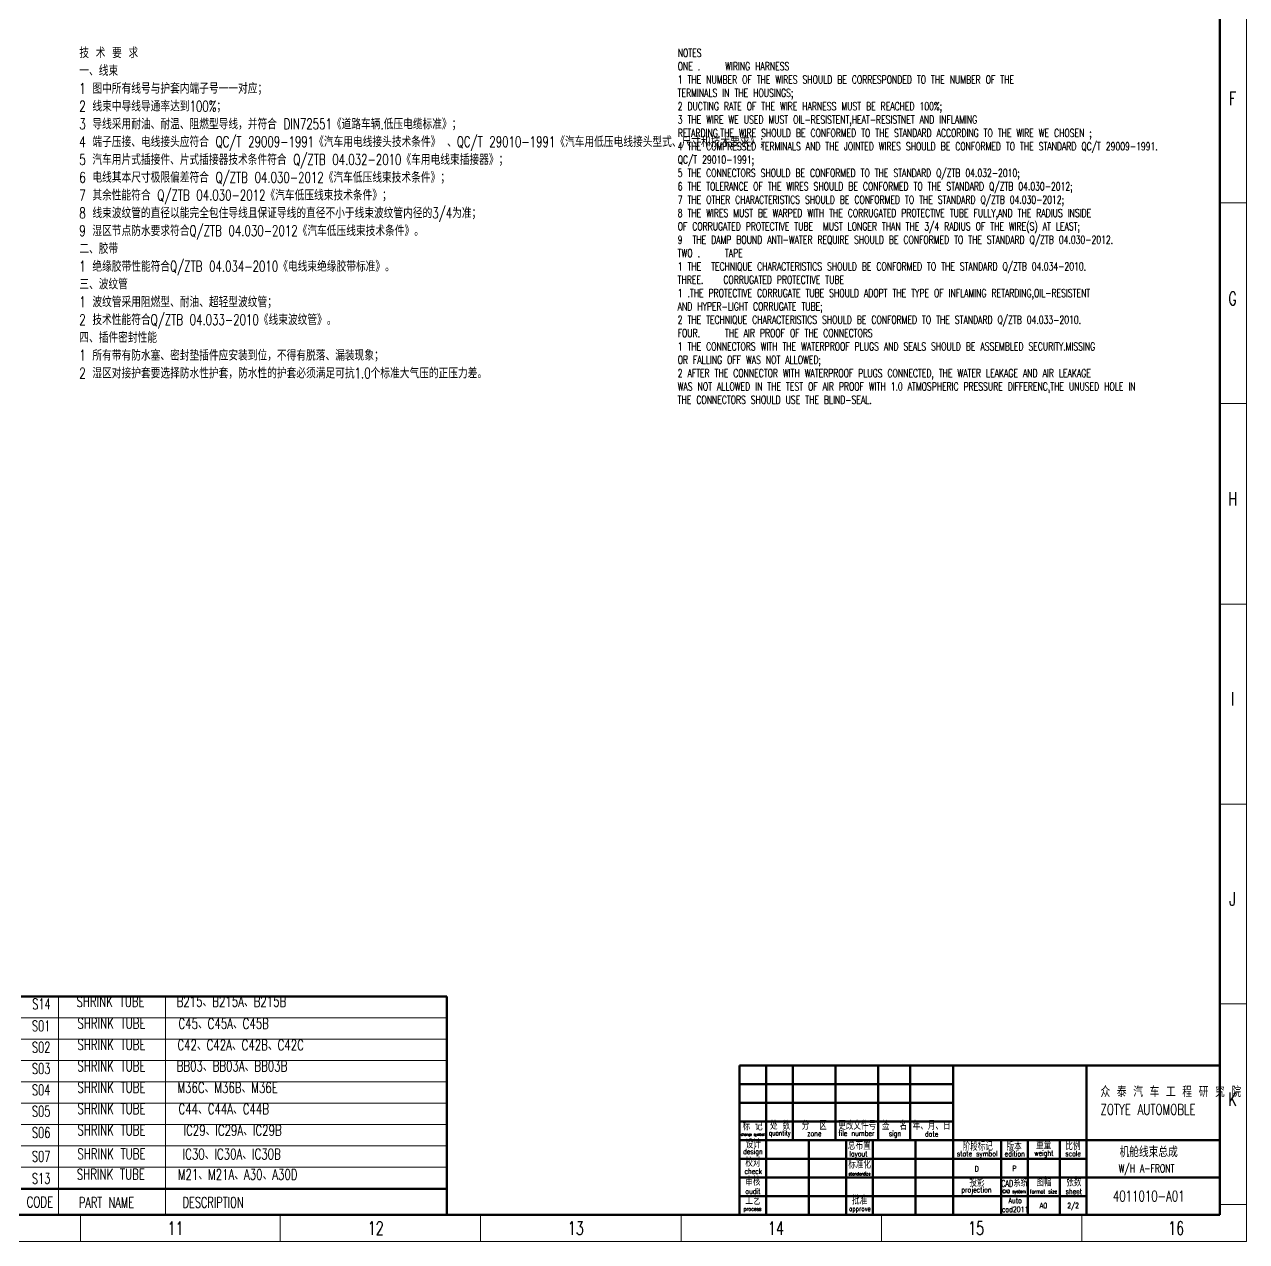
# Model space of a CAD drawing. Header units: millimetres. Extents: x 296 to 1485, y 44 to 885.
# Drawn here: x 1027.4 to 1485.5, y 44.4 to 500.5 of the extents above; entities that cross this region are included whole.
import ezdxf
from ezdxf.enums import TextEntityAlignment as Align

# ---------------------------------------------------------------- set-up
doc = ezdxf.new("R2010")
doc.units = ezdxf.units.MM
doc.layers.add('0Filament', color=7, linetype='Continuous', lineweight=20)
doc.layers.add('2FRAME', color=2, linetype='Continuous', lineweight=70)
doc.styles.add('HZ', font='TXT', dxfattribs={"width": 0.7, "height": 4, "bigfont": 'HZTXT'})
doc.styles.add('样式 1', font='txt.shx', dxfattribs={"width": 0.7})

msp = doc.modelspace()

# ---------------------------------------------------------------- linework, layer by layer
at = {"layer": '0Filament'}
for p, q in [((1485.47, 44.43), (1485.47, 885.43)), ((1485.47, 433.73), (1475.57, 433.73)), ((1485.5, 358.49), (1475.51, 358.49)), ((1485.47, 283.35), (1475.57, 283.35)), ((1485.47, 208.32), (1475.57, 208.32)), ((1040.18, 136.28), (1040.18, 54.43)), ((1080.34, 136.28), (1080.34, 54.43)), ((1485.47, 133.51), (1475.57, 133.51)), ((1485.42, 58.37), (1475.51, 58.37)), ((1485.5, 58.37), (1475.51, 58.37)), ((1048.49, 54.42), (1048.49, 44.52)), ((1123.3, 54.42), (1123.3, 44.52)), ((1198.33, 54.42), (1198.33, 44.52)), ((1273.57, 54.45), (1273.57, 44.47)), ((1348.71, 54.42), (1348.71, 44.52)), ((1423.74, 44.52), (1423.74, 54.42)), ((1423.74, 54.42), (1423.74, 44.52)), ((296.47, 44.43), (1485.47, 44.43))]:
    msp.add_line(p, q, dxfattribs=at)
at = {"layer": '0Filament', "color": 0}
for p, q in [((1026.27, 128.28), (1185.73, 128.28)), ((1026.27, 120.28), (1185.73, 120.28)), ((1026.27, 112.28), (1185.73, 112.28)), ((1026.27, 104.28), (1185.73, 104.28)), ((1026.27, 96.28), (1185.73, 96.28)), ((1026.27, 88.28), (1185.73, 88.28)), ((1026.27, 80.28), (1185.73, 80.28)), ((1026.27, 72.28), (1185.73, 72.28))]:
    msp.add_line(p, q, dxfattribs=at)
at = {"layer": '2FRAME'}
for p, q in [((1475.47, 54.43), (1475.47, 875.43)), ((1475.47, 110.43), (1475.47, 138.43)), ((1026.27, 136.28), (1185.73, 136.28)), ((1185.73, 136.28), (1185.73, 54.43)), ((1295.47, 110.43), (1295.47, 54.43)), ((1475.47, 110.43), (1295.47, 110.43)), ((1305.47, 110.43), (1305.47, 82.43)), ((1315.47, 110.43), (1315.47, 82.43)), ((1331.47, 110.43), (1331.47, 82.43)), ((1347.47, 110.43), (1347.47, 82.43)), ((1359.47, 110.43), (1359.47, 82.43)), ((1375.47, 110.43), (1375.47, 54.43)), ((1425.47, 110.43), (1425.47, 54.43)), ((1295.47, 103.43), (1375.47, 103.43)), ((1295.47, 96.43), (1375.47, 96.43)), ((1295.47, 89.43), (1375.47, 89.43)), ((1295.47, 82.43), (1425.47, 82.43)), ((1305.47, 82.43), (1305.47, 54.43)), ((1321.47, 82.43), (1321.47, 54.43)), ((1335.47, 82.43), (1335.47, 54.43)), ((1345.47, 82.43), (1345.47, 54.43)), ((1361.47, 82.43), (1361.47, 54.43)), ((1393.47, 54.43), (1393.47, 82.43)), ((1403.47, 82.43), (1403.47, 54.43)), ((1415.47, 82.43), (1415.47, 54.43)), ((1425.47, 82.43), (1475.47, 82.43)), ((1295.47, 75.43), (1375.47, 75.43)), ((1375.47, 75.43), (1425.47, 75.43)), ((1026.27, 64.22), (1185.73, 64.22)), ((1295.47, 68.43), (1375.47, 68.43)), ((1375.47, 68.43), (1475.47, 68.43)), ((1295.47, 61.43), (1375.47, 61.43)), ((1375.47, 61.43), (1425.47, 61.43)), ((306.47, 54.43), (1475.47, 54.43))]:
    msp.add_line(p, q, dxfattribs=at)

# ---------------------------------------------------------------- texts
at = {"layer": '0Filament', "style": 'HZ'}
for s, height, width, p in [('S14', 4, 0.67, (1030.35, 131.48)), ('D', 2, 0.7, (1383.62, 70.68)), ('P', 2, 0.7, (1397.73, 70.83)), ('CODE', 4, 0.7, (1028.25, 57.21)), ('DESCRIPTION', 4, 0.67, (1086.72, 57.11))]:
    msp.add_text(s, height=height, dxfattribs=dict(at, width=width)).set_placement(p)
at = {"layer": '0Filament', "style": 'HZ', "width": 0.7}
for s, p in [('SHRINK TUBE', (1059.7, 131.17)), ('B215、B215A、B215B', (1105.02, 131.21)), ('SHRINK TUBE', (1060.05, 123.02)), ('C45、C45A、C45B', (1102.11, 122.93)), ('SHRINK TUBE', (1060.05, 115.02)), ('C42、C42A、C42B、C42C', (1108.47, 114.93)), ('SHRINK TUBE', (1060.05, 107.02)), ('BB03、BB03A、BB03B', (1105.23, 107)), ('SHRINK TUBE', (1060.05, 99.02)), ('M36C、M36B、M36E', (1103.59, 98.93)), ('SHRINK TUBE', (1060.05, 91.02)), ('C44、C44A、C44B', (1102.15, 90.93)), ('SHRINK TUBE', (1060.05, 83.02)), ('IC29、IC29A、IC29B', (1105.47, 82.93)), ('SHRINK TUBE', (1060.05, 74.1)), ('IC30、IC30A、IC30B', (1105.13, 74)), ('SHRINK TUBE', (1059.84, 66.46)), ('M21、M21A、A30、A30D', (1107.37, 66.36))]:
    msp.add_text(s, height=4, dxfattribs=at).set_placement(p, align=Align.BOTTOM_CENTER)
at = {"layer": '0Filament', "color": 7, "style": 'HZ', "width": 0.67}
for s, p in [('S01', (1030.26, 123.27)), ('S02', (1030.26, 115.27)), ('S03', (1030.26, 107.27)), ('S04', (1030.26, 99.27)), ('S05', (1030.26, 91.27)), ('S06', (1030.26, 83.27)), ('S07', (1030.26, 74.34)), ('S13', (1030.26, 66.06))]:
    msp.add_text(s, height=4, dxfattribs=at).set_placement(p)
at = {"layer": '0Filament', "style": 'HZ', "width": 0.67}
msp.add_text('PART NAME', height=4, dxfattribs=at).set_placement((1047.84, 59.07), align=Align.MIDDLE_LEFT)
at = {"layer": '0Filament', "color": 0, "style": 'HZ', "width": 0.67}
msp.add_text('2/2', height=2, dxfattribs=at).set_placement((1418.31, 56.91))
at = {"layer": '0Filament', "style": 'HZ'}
for s, insert, char_height, width, attachment_point in [('技 术 要 求 \\P一、线束\\P1 图中所有线号与护套内端子号一一对应；\\P2 线束中导线导通率达到100%；\\P3 导线采用耐油、耐温、阻燃型导线，并符合 DIN72551《道路车辆.低压电缆标准》；\\P4 端子压接、电线接头应符合 QC/T 29009-1991《汽车用电线接头技术条件》 、QC/T 29010-1991《汽车用低压电线接头型式、尺寸和技术要求》；\\P5 汽车用片式插接件、片式插接器技术条件符合 Q/ZTB 04.032-2010《车用电线束插接器》；\\P6 电线其本尺寸极限偏差符合 Q/ZTB 04.030-2012《汽车低压线束技术条件》；\\P7 其余性能符合 Q/ZTB 04.030-2012《汽车低压线束技术条件》；\\P8 线束波纹管的直径以能完全包住导线且保证导线的直径不小于线束波纹管内径的3/4为准；\\P9 湿区节点防水要求符合Q/ZTB 04.030-2012《汽车低压线束技术条件》。\\P二、胶带\\P1 绝缘胶带性能符合Q/ZTB 04.034-2010《电线束绝缘胶带标准》。\\P三、波纹管     \\P1 波纹管采用阻燃型、耐油、超轻型波纹管；\\P2 技术性能符合Q/ZTB 04.033-2010《线束波纹管》。\\P四、插件密封性能\\P1 所有带有防水塞、密封垫插件应安装到位，不得有脱落、漏装现象；\\P2 湿区对接护套要选择防水性护套，防水性的护套必须满足可抗1.0个标准大气压的正压力差。', (1048.01, 491.92), 4, 273.1739, 1), ('NOTES\\PONE .     WIRING HARNESS\\P1 THE NUMBER OF THE WIRES SHOULD BE CORRESPONDED TO THE NUMBER OF THE \\PTERMINALS IN THE HOUSINGS;\\P2 DUCTING RATE OF THE WIRE HARNESS MUST BE REACHED 100%;\\P3 THE WIRE WE USED MUST OIL-RESISTENT,HEAT-RESISTNET AND INFLAMING\\PRETARDING.THE WIRE SHOULD BE CONFORMED TO THE STANDARD ACCORDING TO THE WIRE WE CHOSEN ;\\P4 THE COMPRESSED TERMINALS AND THE JOINTED WIRES SHOULD BE CONFORMED TO THE STANDARD QC/T 29009-1991. \\PQC/T 29010-1991;\\P5 THE CONNECTORS SHOULD BE CONFORMED TO THE STANDARD Q/ZTB 04.032-2010;\\P6 THE TOLERANCE OF THE WIRES SHOULD BE CONFORMED TO THE STANDARD Q/ZTB 04.030-2012;\\P7 THE OTHER CHARACTERISTICS SHOULD BE CONFORMED TO THE STANDARD Q/ZTB 04.030-2012;\\P8 THE WIRES MUST BE WARPED WITH THE CORRUGATED PROTECTIVE TUBE FULLY,AND THE RADIUS INSIDE \\POF CORRUGATED PROTECTIVE TUBE  MUST LONGER THAN THE 3/4 RADIUS OF THE WIRE(S) AT LEAST;\\P9  THE DAMP BOUND ANTI-WATER REQUIRE SHOULD BE CONFORMED TO THE STANDARD Q/ZTB 04.030-2012. \\PTWO .     TAPE \\P1 THE  TECHNIQUE CHARACTERISTICS SHOULD BE CONFORMED TO THE STANDARD Q/ZTB 04.034-2010.\\PTHREE.    CORRUGATED PROTECTIVE TUBE\\P1 .THE PROTECTIVE CORRUGATE TUBE SHOULD ADOPT THE TYPE OF INFLAMING RETARDING,OIL-RESISTENT\\PAND HYPER-LIGHT CORRUGATE TUBE;\\P2 THE TECHNIQUE CHARACTERISTICS SHOULD BE CONFORMED TO THE STANDARD Q/ZTB 04.033-2010.\\PFOUR.     THE AIR PROOF OF THE CONNECTORS\\P1 THE CONNECTORS WITH THE WATERPROOF PLUGS AND SEALS SHOULD BE ASSEMBLED SECURITY.MISSING \\POR FALLING OFF WAS NOT ALLOWED;\\P2 AFTER THE CONNECTOR WITH WATERPROOF PLUGS CONNECTED, THE WATER LEAKAGE AND AIR LEAKAGE \\PWAS NOT ALLOWED IN THE TEST OF AIR PROOF WITH 1.0 ATMOSPHERIC PRESSURE DIFFERENC,THE UNUSED HOLE IN\\PTHE CONNECTORS SHOULD USE THE BLIND-SEAL.           \\P ', (1272.29, 491.39), 3, 355.2551, 1), ('F', (1480.25, 472.81), 5, 50, 5), ('G', (1480.25, 397.81), 5, 50, 5), ('H', (1480.25, 322.81), 5, 50, 5), ('I', (1480.25, 247.81), 5, 50, 5), ('J', (1480.25, 172.81), 5, 50, 5), ('K', (1480.25, 97.81), 5, 50, 5), ('版本', (1398.39, 78.38), 3, 9.7219, 8), ('{\\C7;weight}', (1405.95, 78.61), 2, 11.6956, 1), ('{\\C7;重量}', (1409.45, 80.54), 3, 11.575, 5), ('机舱线束总成', (1448.8, 78.02), 4, 50, 5), ('{\\C7;projection}', (1384.24, 63.52), 2, 18.4458, 5), ('{\\C7;投影}', (1384.47, 66.47), 3, 18, 5), ('{\\C7;CAD\\H1.2x;系统}', (1398.63, 66.47), 2.5, 9.9289, 5), ('{\\C7;sheet}', (1420.75, 63.24), 2, 10.4886, 5), ('{\\C7;张数}', (1420.75, 66.61), 3, 10.2521, 5), ('{\\C7;Auto\\Pcad2011 }', (1398.77, 58.17), 2, 9.2394, 5), ('{\\C7;CAD system}', (1398.43, 63.02), 1.25, 9.2394, 5), ('4011010-A01', (1448.84, 61.49), 4, 50, 5), ('A0', (1409.37, 57.91), 2, 5.46, 5), ('11', (1084.09, 49.43), 5, 50, 5), ('12', (1159.09, 49.43), 5, 50, 5), ('13', (1234.09, 49.43), 5, 50, 5), ('14', (1309.09, 49.43), 5, 50, 5), ('15', (1384.09, 49.43), 5, 50, 5), ('16', (1459.09, 49.43), 5, 50, 5)]:
    msp.add_mtext(s, dxfattribs=dict(at, insert=insert, char_height=char_height, width=width, attachment_point=attachment_point))
at = {"layer": '0Filament', "color": 1, "lineweight": 30, "insert": (1430.75, 102.59), "char_height": 4, "width": 50, "attachment_point": 1, "style": '样式 1'}
msp.add_mtext('{\\Ftxt,hztxt|c134;众 泰 汽 车 工 程 研 究 院\\Ftxt,hztxt|c0;\\PZOTYE AUTOMOBLE}', dxfattribs=at)
at = {"layer": '0Filament', "color": 0, "style": 'HZ'}
for s, insert, char_height, width, attachment_point in [('{\\C7;标 记}', (1300.36, 87.58), 3, 10, 5), ('处 数', (1310.65, 87.82), 3, 10, 5), ('分  区', (1323.47, 87.81), 3, 16, 5), ('更改文件号', (1339.56, 87.82), 3, 16, 5), ('签  名', (1353.56, 87.82), 3, 12, 5), ('年、月、日', (1367.47, 87.81), 3, 16, 5), ('{\\C7;change symbol}', (1300.36, 84.44), 1, 10, 5), ('设计', (1300.6, 80.87), 3, 10, 5), ('{\\C7;quantity}', (1310.53, 84.78), 1.8, 10, 5), ('{\\C7;zone}', (1323.48, 84.92), 2, 16, 5), ('{\\C7;file number}', (1339.28, 85), 2, 16, 5), ('{\\C7;sign}', (1353.71, 84.61), 2, 12, 5), ('{\\C7;date}', (1367.47, 84.74), 2, 16, 5), ('{\\C7;design}', (1300.47, 77.85), 2, 10, 5), ('{\\C7;layout}', (1336.63, 78.35), 2, 10, 1), ('总布置', (1340.35, 80.33), 3, 10, 5), ('{\\C7;state symbol}', (1384.54, 77.04), 2, 18, 5), ('阶段标记', (1384.73, 79.98), 3, 26, 5), ('{\\C7;edition}', (1398.63, 77.36), 2, 10, 5), ('{\\C7;scale}', (1420.47, 77.39), 2, 10, 5), ('比例', (1420.42, 80.18), 3, 12, 5), ('校对', (1300.47, 73.98), 3, 10, 5), ('标准化', (1340.47, 73.29), 3, 10, 5), ('{\\H1.2x;W/H A-FRONT}', (1437.57, 73.36), 2.5, 80.6778, 1), ('{\\C7;check}', (1300.59, 70.76), 2, 10, 5), ('{\\C7;standardize}', (1340.44, 69.82), 1.25, 10, 5), ('{\\C7;audit}', (1300.47, 63.28), 2, 10, 5), ('审核', (1300.47, 66.87), 3, 10, 5), ('图幅', (1409.53, 66.62), 3, 12, 5), ('工艺', (1300.47, 59.74), 3, 10, 5), ('批准', (1340.47, 59.8), 3, 10, 5), ('{\\C7;format size}', (1404.27, 63.95), 1.5, 12, 1), ('{\\C7;process}', (1300.35, 56.43), 1.5, 10, 5), ('{\\C7;approve}', (1340.54, 56.41), 1.8, 10, 5)]:
    msp.add_mtext(s, dxfattribs=dict(at, insert=insert, char_height=char_height, width=width, attachment_point=attachment_point))

doc.saveas('drawing.dxf')
